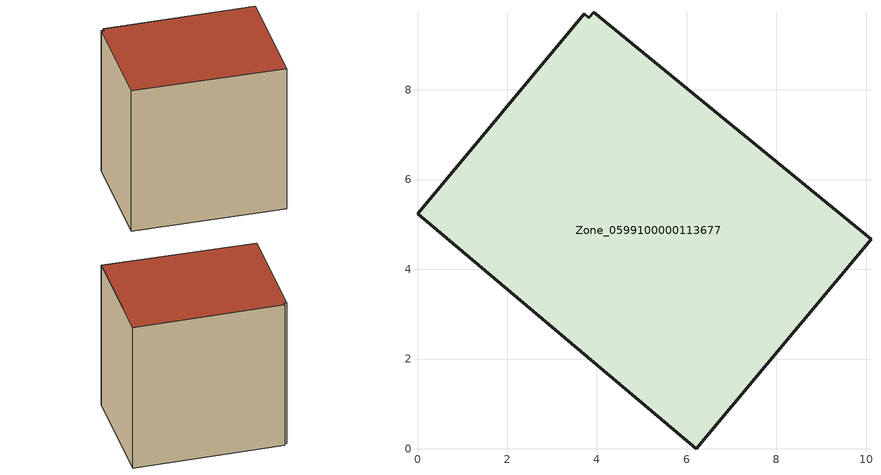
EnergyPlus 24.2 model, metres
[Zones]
Zone_0599100000113677
 floor ground (C_G): 3.93,9.73 10.11,4.67 6.22,0 0,5.24 3.72,9.7 3.82,9.61 z0
 wall outside (C_F): 6.22,0 10.11,4.67 3.93,9.73 3.82,9.61 3.72,9.7 0,5.24 6.22,0 z0:8.42
 roof outside (C_R): 10.11,4.67 3.93,9.73 3.82,9.61 3.72,9.7 0,5.24 6.22,0 z8.42
[BUILDING]
Pand.0599100000113677: North Axis=0; Terrain=City; Loads Convergence Tolerance Value=0.04; Temperature Convergence Tolerance Value=0.4; Solar Distribution=FullExterior; Maximum Number of Warmup Days=25; Minimum Number of Warmup Days=1
[Site:Location]
Rotterdam.The.Hague.AP_ZH_NLD Design_Conditions: Latitude=51.96; Longitude=4.45; Time Zone=1; Elevation=-4.5
[SITE:GROUNDTEMPERATURE:BUILDINGSURFACE]
18, 18, 18, 18, 18, 18, 18, 18, 18, 18, 18, 18
[MATERIAL] Thermal Absorptance=0.9; Solar Absorptance=0.7; Visible Absorptance=0.7
Name | Roughness | Thickness | Conductivity | Density | Specific Heat
G.TI.1946-1964 | MediumSmooth | 0.15 | 1 | 540 | 1210
F.TI.1946-1964 | Rough | 0.3 | 0.857143 | 1920 | 840
R.TI.1946-1964 | MediumRough | 0.2 | 0.277778 | 1500 | 1000
[CONSTRUCTION]
C_G: G.TI.1946-1964
C_F: F.TI.1946-1964
C_R: R.TI.1946-1964
[ZONE]
Zone_0599100000113677: Type=1; Multiplier=1; Ceiling Height=Autocalculate; Volume=Autocalculate; Floor Area=autocalculate; Part of Total Floor Area=Yes
[ZONEINFILTRATION:DESIGNFLOWRATE]
Infil_Zone_0599100000113677: Zone or ZoneList or Space or SpaceList=Zone_0599100000113677; Schedule=AlwaysOn; Design Flow Rate Calculation Method=Flow/Area; Flow Rate per Floor Area=0.003; Constant Term Coefficient=1; Temperature Term Coefficient=0; Velocity Term Coefficient=0; Velocity Squared Term Coefficient=0
[HVACTEMPLATE:ZONE:IDEALLOADSAIRSYSTEM]
Zone_0599100000113677: Maximum Heating Supply Air Temperature=50; Minimum Cooling Supply Air Temperature=13; Maximum Heating Supply Air Humidity Ratio=0.0156; Minimum Cooling Supply Air Humidity Ratio=0.0077; Heating Limit=NoLimit; Cooling Limit=NoLimit; Dehumidification Control Type=ConstantSensibleHeatRatio; Cooling Sensible Heat Ratio=0.7; Dehumidification Setpoint=60; Humidification Control Type=None; Humidification Setpoint=30; Outdoor Air Method=None; Outdoor Air Flow Rate per Person=0.00944; Outdoor Air Flow Rate per Zone Floor Area=0; Outdoor Air Flow Rate per Zone=0; Demand Controlled Ventilation Type=None; Outdoor Air Economizer Type=NoEconomizer; Heat Recovery Type=None; Sensible Heat Recovery Effectiveness=0.7; Latent Heat Recovery Effectiveness=0.65
[ZONECONTROL:THERMOSTAT]
ThermostatControl_Zone_0599100000113677: Zone or ZoneList=Zone_0599100000113677; Control Type Schedule=DualSetpointControlType; Control 1=Thermostat_Zone_0599100000113677; Temperature Difference Between Cutout And Setpoint=0
[THERMOSTATSETPOINT:DUALSETPOINT]
Thermostat_Zone_0599100000113677: Heating Setpoint Temperature Schedule=HeatingSetpoint_Zone_0599100000113677; Cooling Setpoint Temperature Schedule=CoolingSetpoint_Zone_0599100000113677
[SCHEDULE:COMPACT]
HeatingSetpoint_Zone_0599100000113677: Through: 12/31, For: AllDays, Until: 24:00, 21
CoolingSetpoint_Zone_0599100000113677: Through: 12/31, For: AllDays, Until: 24:00, 24
DualSetpointControlType: Through: 12/31, For: AllDays, Until: 24:00, 4
AlwaysOn: Through: 12/31, For: AllDays, Until: 24:00, 1
